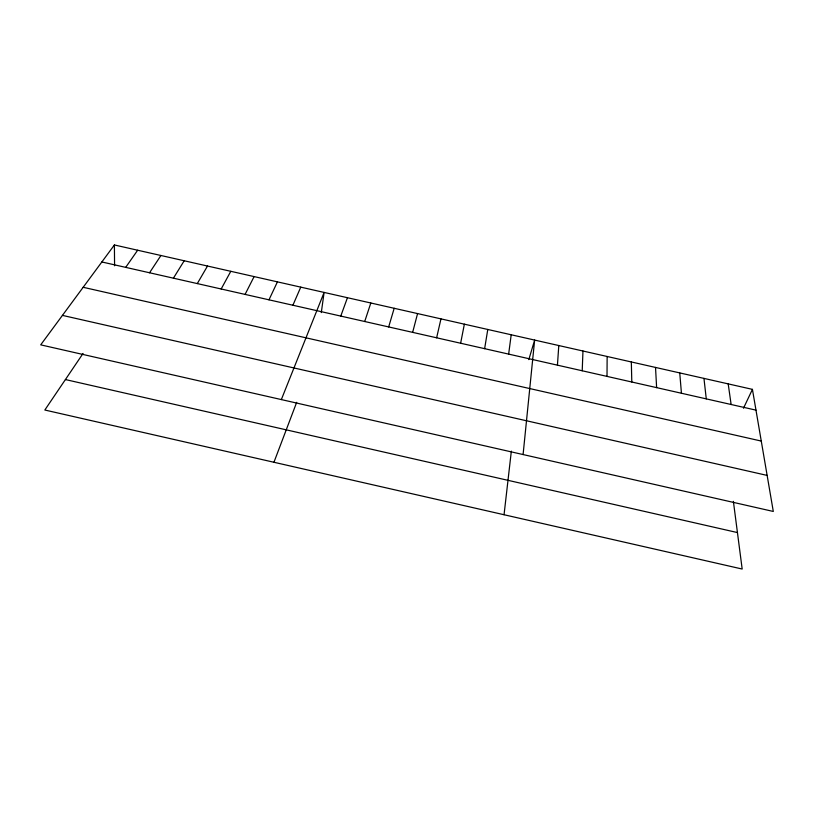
<?xml version="1.0" encoding="UTF-8"?>
<svg xmlns="http://www.w3.org/2000/svg" width="814" height="814" viewBox="0 0 814 814"><rect width="100%" height="100%" fill="white"/><g stroke="black" fill="none" stroke-linecap="round" stroke-linejoin="round"><path stroke-width="1.22" d="M607.01 376.383L607.142 356.481M582.214 370.767L582.966 351.007M557.437 365.16L558.791 345.543M523.087 454.558L534.645 340.069L528.815 359.615M504.049 514.733L511.345 451.129M508.648 354.11L511.202 334.768M321.296 312.607L324.104 292.43L281.339 399.582M484.635 348.667L487.779 329.467M460.632 343.233L464.367 324.165M436.63 337.8L440.964 318.874M412.647 332.366L417.572 313.583M388.675 326.933L394.19 308.282M364.713 321.51L370.818 303.001M340.771 316.086L347.456 297.71M273.942 462.271L296.683 402.32M292.898 305.24L300.763 287.139M268.976 299.827L277.432 281.858M743.477 408.241L752.431 389.367L114.398 244.963L40.7 344.851L773.3 511.457L752.431 389.367M245.075 294.403L254.11 276.587M221.174 288.99L230.8 271.306M197.293 283.587L207.499 266.036M173.413 278.174L184.208 260.765M149.552 272.771L160.928 255.494M83.048 353.459L44.831 410.022L742.175 569.037L733.383 501.353M125.692 267.368L137.658 250.234M101.852 261.966L755.982 410.134M83.17 287.291L761.273 441.066M62.434 315.384L767.144 475.417M65.415 379.558L737.433 532.57M728.194 383.872L731.125 404.497M703.957 378.388L706.277 398.87M679.741 372.914L681.44 393.243M655.524 367.429L656.623 387.627M631.328 361.955L631.806 382M114.398 244.963L114.581 265.781"/></g></svg>
